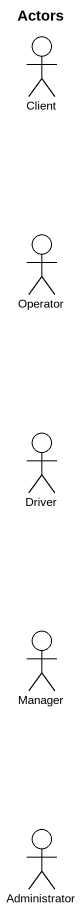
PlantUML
@startuml
title Actors
actor Client
actor Operator
actor Driver
actor Manager
actor Administrator
@enduml
